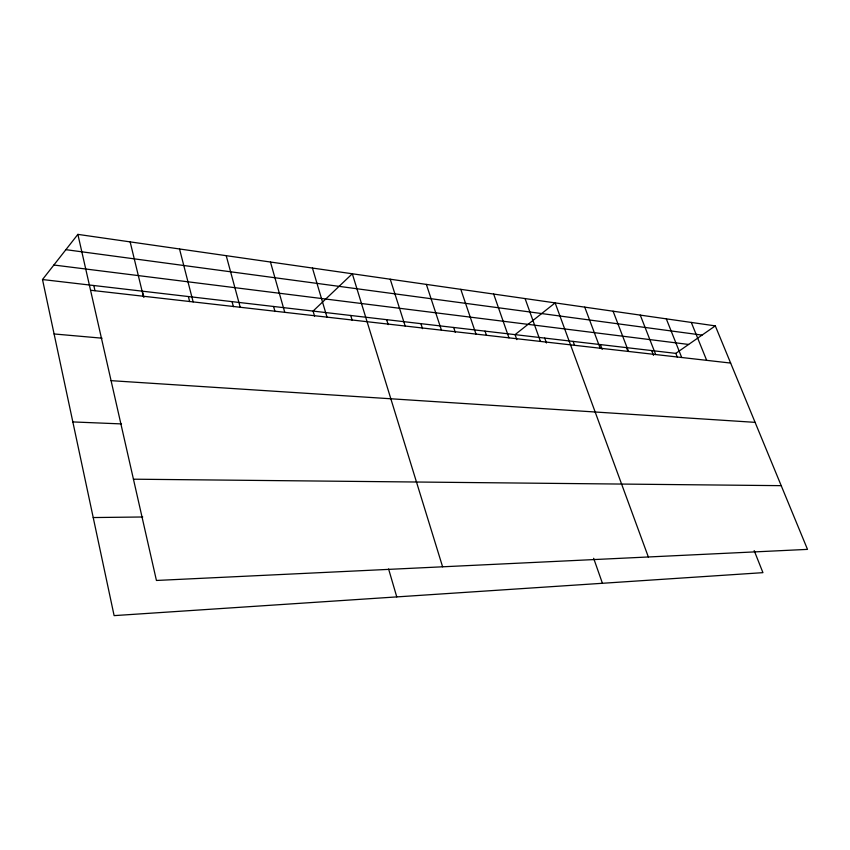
<?xml version="1.0" encoding="UTF-8"?>
<svg xmlns="http://www.w3.org/2000/svg" width="850" height="850" viewBox="0 0 850 850"><rect width="100%" height="100%" fill="white"/><g stroke="black" fill="none" stroke-linecap="round" stroke-linejoin="round"><path stroke-width="1.27" d="M754.184 550.609L762.939 572.656L114.113 615.623L42.5 279.533L77.871 234.377L715.296 325.879L807.5 549.376L156.432 580.465L77.871 234.377M42.5 279.533L675.803 353.377L715.296 325.879M93.224 517.554L142.736 516.991M133.439 479.188L781.214 485.658M72.845 421.929L121.497 423.916M111.074 380.662L755.097 422.354M54.102 333.965L102.021 338.183M90.546 290.233L730.639 363.067M53.869 265.019L688.617 344.452M65.886 249.666L702.036 335.102M691.294 322.426L706.679 360.347M666.304 318.846L681.711 357.499M675.803 353.377L677.259 357.032M640.263 315.106L655.69 354.535M651.642 350.561L653.523 355.364M613.094 311.206L628.532 351.454M626.514 347.629L627.927 351.305M600.366 344.579L602.183 349.414M584.747 307.137L600.174 348.224M573.112 341.402L574.472 345.1M648.348 556.984L555.135 302.887L515.068 334.634L516.821 339.618M544.712 338.087L546.465 342.975M525.087 298.573L540.441 341.424M593.651 558.291L602.427 583.281M493.669 294.058L508.959 337.843M485.031 331.128L486.306 334.836M460.796 289.34L476 334.092M453.677 327.473L455.313 332.382M426.36 284.399L441.447 330.161M420.909 323.659L422.524 328.663M390.235 279.214L405.184 326.039M386.623 319.653L388.184 324.636M442.606 566.801L352.314 273.764L313.076 311.079L314.564 316.147M350.721 315.467L352.219 320.429M312.439 268.048L326.995 317.135M388.588 568.969L396.769 596.902M270.459 262.023L284.761 312.332M273.572 306.478L274.996 311.525M226.217 255.669L240.21 307.264M232.061 301.633L233.41 306.68M179.52 248.965L193.141 301.909M188.371 296.544L189.667 301.58M142.354 291.178L143.884 297.479M130.146 241.878L143.331 296.236M93.797 285.515L94.977 290.689"/></g></svg>
